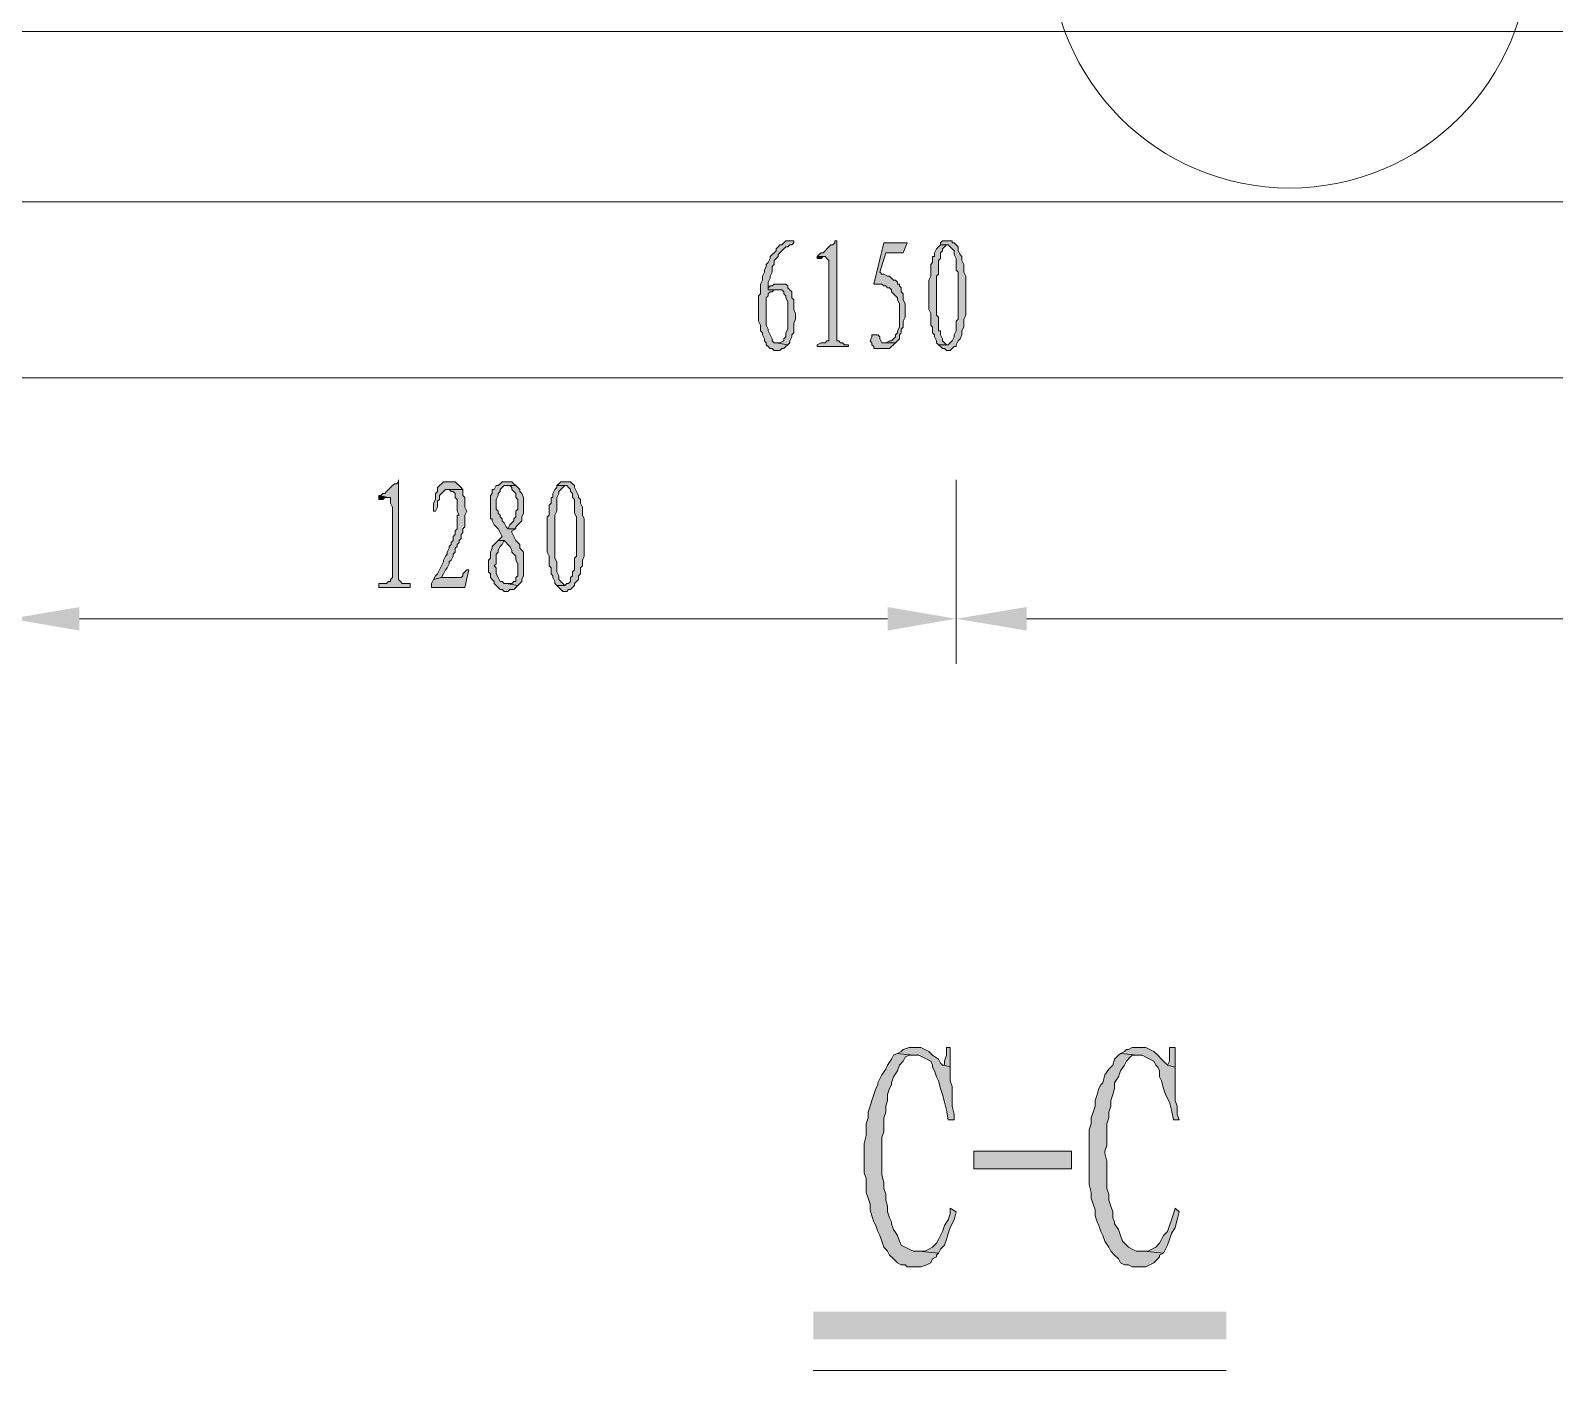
# Model space of a CAD drawing. Header units: millimetres. Extents: x 24 to 410, y 10 to 282.
# Drawn here: x 176.61 to 209.58, y 156.84 to 185.82 of the extents above; entities that cross this region are included whole.
import ezdxf

# ---------------------------------------------------------------- set-up
doc = ezdxf.new("R2010")
doc.units = ezdxf.units.MM

msp = doc.modelspace()

# ---------------------------------------------------------------- hatches: boundary and pattern name
h = msp.add_hatch(color=256)
h.dxf.hatch_style = 2
h.paths.add_polyline_path([(193.124667, 181.271333), (192.955333, 181.271333), (192.913, 181.229), (192.870667, 181.186667), (192.828333, 181.186667), (192.786, 181.144333), (192.743667, 181.102), (192.743667, 181.059667), (192.701333, 181.017333), (192.659, 180.975), (192.616667, 180.932667), (192.616667, 180.890333), (192.574333, 180.805667), (192.532, 180.763333), (192.532, 180.721), (192.489667, 180.636333), (192.489667, 180.594), (192.447333, 180.509333), (192.447333, 180.424667), (192.405, 180.34), (192.405, 180.213), (192.405, 180.128333), (192.362667, 180.086), (192.362667, 179.535667), (192.405, 179.451), (192.405, 179.324), (192.447333, 179.281667), (192.447333, 179.239333), (192.489667, 179.154667), (192.489667, 179.112333), (192.532, 179.07), (192.532, 179.027667), (192.574333, 178.985333), (192.616667, 178.943), (192.659, 178.943), (192.701333, 178.900667), (192.828333, 178.900667), (192.870667, 178.943), (192.913, 178.943), (192.955333, 178.985333), (192.997667, 179.027667), (192.743667, 179.07), (192.701333, 179.07), (192.659, 179.112333), (192.659, 179.154667), (192.616667, 179.239333), (192.574333, 179.324), (192.574333, 179.366333), (192.532, 179.451), (192.532, 180.043667), (192.574333, 180.086), (192.574333, 180.128333), (192.616667, 180.170667), (192.659, 180.170667), (192.701333, 180.213), (192.828333, 180.213), (192.574333, 180.213), (192.574333, 180.382333), (192.616667, 180.467), (192.616667, 180.509333), (192.659, 180.594), (192.659, 180.721), (192.701333, 180.763333), (192.701333, 180.848), (192.743667, 180.890333), (192.786, 180.932667), (192.786, 180.975), (192.828333, 181.017333), (192.870667, 181.059667), (192.913, 181.102), (192.955333, 181.144333), (192.997667, 181.144333), (193.04, 181.186667), (193.082333, 181.186667), (193.124667, 181.229)])
h = msp.add_hatch(color=256)
h.dxf.hatch_style = 2
h.paths.add_polyline_path([(194.056, 181.271333), (194.013667, 181.271333), (194.013667, 181.229), (193.971333, 181.186667), (193.929, 181.186667), (193.886667, 181.144333), (193.844333, 181.102), (193.802, 181.059667), (193.759667, 181.017333), (193.717333, 181.017333), (193.675, 180.975), (193.632667, 180.932667), (193.802, 180.932667), (193.844333, 180.890333), (193.886667, 180.848), (193.886667, 179.112333), (193.844333, 179.112333), (193.802, 179.07), (193.717333, 179.07), (193.632667, 179.027667), (193.632667, 178.985333), (194.31, 178.985333), (194.31, 179.027667), (194.225333, 179.027667), (194.183, 179.07), (194.140667, 179.07), (194.098333, 179.112333), (194.056, 179.112333), (194.056, 179.154667)])
h = msp.add_hatch(color=256)
h.dxf.hatch_style = 2
h.paths.add_polyline_path([(195.58, 181.229), (195.072, 181.229), (194.860333, 180.34), (195.029667, 180.34), (195.072, 180.297667), (195.114333, 180.297667), (195.156667, 180.255333), (195.199, 180.255333), (195.241333, 180.213), (195.241333, 180.170667), (195.283667, 180.128333), (195.326, 180.086), (195.368333, 180.043667), (195.368333, 180.001333), (195.410667, 179.916667), (195.410667, 179.408667), (195.368333, 179.324), (195.368333, 179.281667), (195.326, 179.239333), (195.326, 179.197), (195.283667, 179.154667), (195.241333, 179.112333), (195.199, 179.112333), (195.114333, 179.07), (195.029667, 179.07), (195.326, 179.07), (195.368333, 179.112333), (195.410667, 179.154667), (195.410667, 179.239333), (195.453, 179.281667), (195.453, 179.366333), (195.495333, 179.408667), (195.495333, 179.535667), (195.537667, 179.620333), (195.537667, 179.916667), (195.495333, 180.001333), (195.495333, 180.128333), (195.453, 180.170667), (195.453, 180.255333), (195.410667, 180.297667), (195.410667, 180.34), (195.368333, 180.34), (195.368333, 180.382333), (195.326, 180.424667), (195.283667, 180.424667), (195.241333, 180.467), (195.199, 180.509333), (195.156667, 180.509333), (195.072, 180.551667), (195.029667, 180.551667), (194.987333, 180.594), (195.114333, 181.017333), (195.495333, 181.017333)])
h = msp.add_hatch(color=256)
h.dxf.hatch_style = 2
h.paths.add_polyline_path([(196.299667, 181.186667), (196.257333, 181.144333), (196.215, 181.102), (196.172667, 181.017333), (196.172667, 180.932667), (196.130333, 180.932667), (196.130333, 180.805667), (196.088, 180.763333), (196.088, 180.509333), (196.045667, 180.424667), (196.045667, 179.789667), (196.088, 179.705), (196.088, 179.535667), (196.088, 179.451), (196.130333, 179.408667), (196.130333, 179.281667), (196.172667, 179.239333), (196.172667, 179.197), (196.215, 179.112333), (196.215, 179.07), (196.257333, 179.027667), (196.426667, 179.027667), (196.384333, 179.07), (196.342, 179.112333), (196.342, 179.154667), (196.299667, 179.239333), (196.299667, 179.324), (196.257333, 179.324), (196.257333, 179.620333), (196.215, 179.662667), (196.215, 180.509333), (196.257333, 180.551667), (196.257333, 180.848), (196.299667, 180.890333), (196.299667, 181.017333), (196.342, 181.059667), (196.342, 181.102), (196.384333, 181.144333), (196.426667, 181.186667), (196.469, 181.186667)])
h = msp.add_hatch(color=256)
h.dxf.hatch_style = 2
h.paths.add_polyline_path([(196.469, 181.271333), (196.342, 181.271333), (196.299667, 181.229), (196.299667, 181.186667), (196.469, 181.186667), (196.511333, 181.144333), (196.553667, 181.102), (196.596, 181.059667), (196.596, 180.975), (196.638333, 180.890333), (196.638333, 180.636333), (196.680667, 180.594), (196.680667, 180.086), (196.680667, 179.578), (196.638333, 179.535667), (196.638333, 179.324), (196.596, 179.239333), (196.596, 179.197), (196.553667, 179.112333), (196.511333, 179.07), (196.469, 179.027667), (196.257333, 179.027667), (196.299667, 178.985333), (196.342, 178.943), (196.384333, 178.943), (196.426667, 178.900667), (196.511333, 178.900667), (196.553667, 178.943), (196.596, 178.985333), (196.638333, 178.985333), (196.638333, 179.027667), (196.680667, 179.112333), (196.723, 179.154667), (196.765333, 179.239333), (196.765333, 179.324), (196.807667, 179.408667), (196.807667, 179.578), (196.85, 179.662667), (196.85, 180.509333), (196.807667, 180.594), (196.807667, 180.763333), (196.765333, 180.848), (196.765333, 180.932667), (196.723, 180.975), (196.680667, 181.059667), (196.680667, 181.144333), (196.638333, 181.186667), (196.596, 181.229), (196.553667, 181.229), (196.553667, 181.271333)])
h = msp.add_hatch(color=256)
h.dxf.hatch_style = 2
h.paths.add_polyline_path([(193.632667, 180.932667), (193.632667, 180.890333), (193.675, 180.890333), (193.717333, 180.890333), (193.759667, 180.932667), (193.802, 180.932667)])
h = msp.add_hatch(color=256)
h.dxf.hatch_style = 2
h.paths.add_polyline_path([(192.870667, 180.34), (192.701333, 180.34), (192.659, 180.297667), (192.616667, 180.297667), (192.574333, 180.255333), (192.574333, 180.213), (192.828333, 180.213), (192.870667, 180.213), (192.913, 180.170667), (192.913, 180.128333), (192.955333, 180.086), (192.955333, 180.043667), (192.997667, 179.959), (192.997667, 179.366333), (192.955333, 179.281667), (192.955333, 179.239333), (192.955333, 179.197), (192.913, 179.154667), (192.913, 179.112333), (192.828333, 179.07), (192.743667, 179.07), (192.997667, 179.027667), (193.04, 179.07), (193.04, 179.112333), (193.082333, 179.197), (193.082333, 179.239333), (193.124667, 179.281667), (193.124667, 179.493333), (193.167, 179.578), (193.167, 179.705), (193.124667, 179.789667), (193.124667, 180.001333), (193.082333, 180.043667), (193.082333, 180.170667), (193.04, 180.213), (192.997667, 180.255333), (192.997667, 180.297667), (192.955333, 180.34)])
h = msp.add_hatch(color=256)
h.dxf.hatch_style = 2
h.paths.add_polyline_path([(194.902667, 179.239333), (194.818, 179.239333), (194.818, 179.197), (194.775667, 179.112333), (194.818, 179.07), (194.818, 179.027667), (194.860333, 178.985333), (194.860333, 178.943), (194.902667, 178.943), (195.199, 178.943), (195.241333, 178.985333), (195.283667, 179.027667), (195.326, 179.07), (195.029667, 179.07), (194.987333, 179.154667), (194.987333, 179.197), (194.945, 179.239333)])
h = msp.add_hatch(color=256)
h.dxf.hatch_style = 2
h.paths.add_polyline_path([(184.573333, 176.106667), (184.573333, 176.064333), (184.531, 176.022), (184.488667, 176.022), (184.446333, 175.979667), (184.404, 175.937333), (184.361667, 175.895), (184.319333, 175.852667), (184.277, 175.810333), (184.234667, 175.810333), (184.192333, 175.768), (184.15, 175.768), (184.361667, 175.725667), (184.404, 175.725667), (184.404, 175.683333), (184.404, 175.598667), (184.446333, 175.514), (184.446333, 173.99), (184.404, 173.947667), (184.404, 173.905333), (184.361667, 173.905333), (184.319333, 173.863), (184.15, 173.863), (184.15, 173.778333), (184.827333, 173.778333), (184.827333, 173.863), (184.658, 173.863), (184.615667, 173.905333), (184.573333, 173.947667)])
h = msp.add_hatch(color=256)
h.dxf.hatch_style = 2
h.paths.add_polyline_path([(185.716333, 176.064333), (185.547, 176.064333), (185.504667, 176.022), (185.462333, 175.979667), (185.42, 175.937333), (185.42, 175.852667), (185.377667, 175.810333), (185.377667, 175.683333), (185.335333, 175.598667), (185.335333, 175.429333), (185.377667, 175.429333), (185.42, 175.514), (185.42, 175.641), (185.462333, 175.683333), (185.462333, 175.768), (185.504667, 175.810333), (185.547, 175.852667), (185.589333, 175.895), (185.631667, 175.895), (185.970333, 175.895), (185.928, 175.937333), (185.885667, 175.979667), (185.843333, 176.022), (185.801, 176.064333)])
h = msp.add_hatch(color=256)
h.dxf.hatch_style = 2
h.paths.add_polyline_path([(186.944, 176.064333), (186.817, 176.064333), (186.774667, 176.022), (186.732333, 175.979667), (186.69, 175.979667), (186.647667, 175.895), (186.605333, 175.895), (186.605333, 175.810333), (186.563, 175.768), (186.563, 175.26), (186.605333, 175.26), (186.605333, 175.217667), (186.647667, 175.133), (186.69, 175.090667), (186.732333, 175.048333), (186.774667, 174.963667), (186.817, 174.879), (186.774667, 174.836667), (186.732333, 174.794333), (186.859333, 174.794333), (186.901667, 174.752), (186.944, 174.709667), (186.986333, 174.667333), (187.028667, 174.582667), (187.028667, 174.540333), (187.071, 174.498), (187.113333, 174.455667), (187.113333, 174.371), (187.155667, 174.286333), (187.155667, 174.032333), (187.113333, 173.99), (187.113333, 173.905333), (187.071, 173.905333), (187.028667, 173.863), (186.901667, 173.863), (187.155667, 173.820667), (187.198, 173.863), (187.240333, 173.905333), (187.240333, 173.947667), (187.282667, 174.032333), (187.282667, 174.540333), (187.240333, 174.582667), (187.198, 174.625), (187.198, 174.709667), (187.155667, 174.752), (187.113333, 174.794333), (187.071, 174.879), (187.028667, 174.963667), (187.028667, 175.006), (187.113333, 175.048333), (186.944, 175.048333), (186.901667, 175.090667), (186.859333, 175.175333), (186.817, 175.217667), (186.817, 175.26), (186.774667, 175.302333), (186.774667, 175.344667), (186.732333, 175.387), (186.732333, 175.429333), (186.69, 175.471667), (186.69, 175.683333), (186.732333, 175.768), (186.732333, 175.810333), (186.774667, 175.852667), (186.774667, 175.895), (186.817, 175.937333), (186.859333, 175.979667), (187.113333, 175.979667), (187.071, 176.022), (187.028667, 176.064333)])
h = msp.add_hatch(color=256)
h.dxf.hatch_style = 2
h.paths.add_polyline_path([(188.214, 176.064333), (188.087, 176.064333), (188.044667, 176.022), (188.002333, 175.979667), (188.214, 175.979667), (188.256333, 175.937333), (188.298667, 175.895), (188.298667, 175.852667), (188.341, 175.810333), (188.341, 175.725667), (188.383333, 175.683333), (188.383333, 175.387), (188.425667, 175.302333), (188.425667, 174.879), (188.425667, 174.455667), (188.383333, 174.413333), (188.383333, 174.159333), (188.341, 174.117), (188.341, 174.032333), (188.298667, 173.99), (188.298667, 173.905333), (188.256333, 173.863), (188.214, 173.863), (188.171667, 173.820667), (188.002333, 173.820667), (188.044667, 173.778333), (188.087, 173.736), (188.129333, 173.693667), (188.214, 173.693667), (188.256333, 173.736), (188.298667, 173.736), (188.341, 173.778333), (188.383333, 173.820667), (188.383333, 173.863), (188.425667, 173.905333), (188.468, 173.947667), (188.468, 174.032333), (188.510333, 174.074667), (188.510333, 174.201667), (188.552667, 174.244), (188.552667, 174.371), (188.595, 174.455667), (188.595, 175.26), (188.552667, 175.344667), (188.552667, 175.514), (188.510333, 175.598667), (188.510333, 175.683333), (188.468, 175.725667), (188.468, 175.768), (188.425667, 175.852667), (188.383333, 175.937333), (188.383333, 175.979667), (188.341, 176.022), (188.298667, 176.064333)])
h = msp.add_hatch(color=256)
h.dxf.hatch_style = 2
h.paths.add_polyline_path([(184.15, 175.768), (184.15, 175.683333), (184.192333, 175.683333), (184.234667, 175.683333), (184.277, 175.725667), (184.361667, 175.725667)])
h = msp.add_hatch(color=256)
h.dxf.hatch_style = 2
h.paths.add_polyline_path([(185.970333, 175.895), (185.631667, 175.895), (185.674, 175.895), (185.716333, 175.852667), (185.758667, 175.852667), (185.801, 175.810333), (185.801, 175.725667), (185.843333, 175.683333), (185.843333, 175.429333), (185.885667, 175.344667), (185.843333, 175.344667), (185.843333, 175.26), (185.843333, 175.048333), (185.801, 175.006), (185.801, 174.921333), (185.758667, 174.879), (185.758667, 174.794333), (185.716333, 174.752), (185.716333, 174.709667), (185.674, 174.667333), (185.674, 174.625), (185.631667, 174.540333), (185.631667, 174.498), (185.589333, 174.455667), (185.547, 174.371), (185.547, 174.328667), (185.504667, 174.244), (185.462333, 174.159333), (185.42, 174.074667), (185.377667, 174.032333), (185.335333, 173.947667), (185.504667, 173.99), (185.547, 174.074667), (185.589333, 174.159333), (185.631667, 174.201667), (185.674, 174.286333), (185.674, 174.328667), (185.716333, 174.371), (185.758667, 174.455667), (185.758667, 174.498), (185.801, 174.540333), (185.801, 174.625), (185.843333, 174.667333), (185.843333, 174.709667), (185.885667, 174.752), (185.885667, 174.794333), (185.928, 174.836667), (185.928, 174.921333), (185.970333, 174.963667), (185.970333, 175.048333), (186.012667, 175.090667), (186.012667, 175.344667), (186.055, 175.429333), (186.012667, 175.514), (186.012667, 175.725667), (185.970333, 175.768)])
h = msp.add_hatch(color=256)
h.dxf.hatch_style = 2
h.paths.add_polyline_path([(187.113333, 175.979667), (186.944, 175.979667), (186.986333, 175.979667), (187.028667, 175.937333), (187.028667, 175.895), (187.071, 175.852667), (187.113333, 175.810333), (187.113333, 175.725667), (187.155667, 175.683333), (187.155667, 175.471667), (187.113333, 175.429333), (187.113333, 175.302333), (187.071, 175.26), (187.071, 175.217667), (187.028667, 175.175333), (186.986333, 175.133), (186.944, 175.048333), (187.113333, 175.048333), (187.113333, 175.090667), (187.155667, 175.133), (187.198, 175.175333), (187.240333, 175.217667), (187.240333, 175.26), (187.240333, 175.302333), (187.282667, 175.387), (187.282667, 175.725667), (187.240333, 175.810333), (187.198, 175.852667), (187.198, 175.895), (187.155667, 175.937333)])
h = msp.add_hatch(color=256)
h.dxf.hatch_style = 2
h.paths.add_polyline_path([(188.002333, 175.979667), (188.002333, 175.937333), (187.96, 175.895), (187.917667, 175.810333), (187.917667, 175.725667), (187.875333, 175.725667), (187.875333, 175.598667), (187.833, 175.556333), (187.833, 175.344667), (187.790667, 175.302333), (187.790667, 174.540333), (187.833, 174.455667), (187.833, 174.328667), (187.833, 174.244), (187.875333, 174.201667), (187.875333, 174.074667), (187.917667, 174.032333), (187.917667, 173.99), (187.96, 173.905333), (187.96, 173.863), (188.002333, 173.820667), (188.171667, 173.820667), (188.129333, 173.863), (188.087, 173.905333), (188.044667, 173.947667), (188.044667, 174.032333), (188.002333, 174.117), (188.002333, 174.328667), (187.96, 174.413333), (187.96, 175.344667), (188.002333, 175.429333), (188.002333, 175.725667), (188.044667, 175.810333), (188.044667, 175.852667), (188.087, 175.895), (188.129333, 175.937333), (188.171667, 175.979667)])
h = msp.add_hatch(color=256)
h.dxf.hatch_style = 2
h.paths.add_polyline_path([(186.732333, 174.794333), (186.69, 174.752), (186.647667, 174.709667), (186.605333, 174.667333), (186.605333, 174.625), (186.563, 174.540333), (186.563, 174.413333), (186.520667, 174.371), (186.520667, 174.117), (186.563, 174.074667), (186.563, 173.99), (186.605333, 173.947667), (186.647667, 173.905333), (186.647667, 173.863), (186.69, 173.820667), (186.732333, 173.778333), (186.774667, 173.736), (186.817, 173.736), (186.859333, 173.693667), (186.944, 173.693667), (186.986333, 173.736), (187.071, 173.736), (187.113333, 173.778333), (187.155667, 173.820667), (186.901667, 173.863), (186.859333, 173.863), (186.817, 173.905333), (186.774667, 173.905333), (186.732333, 173.99), (186.69, 174.074667), (186.69, 174.201667), (186.647667, 174.244), (186.69, 174.286333), (186.69, 174.498), (186.732333, 174.540333), (186.732333, 174.582667), (186.774667, 174.667333), (186.817, 174.709667), (186.859333, 174.794333)])
h = msp.add_hatch(color=256)
h.dxf.hatch_style = 2
h.paths.add_polyline_path([(186.097333, 174.159333), (186.055, 174.159333), (186.012667, 174.117), (185.970333, 174.074667), (185.970333, 174.032333), (185.928, 173.99), (185.504667, 173.99), (185.335333, 173.947667), (185.293, 173.863), (185.293, 173.778333), (186.012667, 173.778333)])
h = msp.add_hatch(color=256)
h.dxf.hatch_style = 2
h.paths.add_polyline_path([(177.673, 173.355), (177.673, 172.847), (176.191333, 173.101)])
h = msp.add_hatch(color=256)
h.dxf.hatch_style = 2
h.paths.add_polyline_path([(195.156667, 173.355), (195.156667, 172.847), (196.638333, 173.101)])
h = msp.add_hatch(color=256)
h.dxf.hatch_style = 2
h.paths.add_polyline_path([(198.162333, 173.355), (198.162333, 172.847), (196.638333, 173.101)])
h = msp.add_hatch(color=256)
h.dxf.hatch_style = 2
h.paths.add_polyline_path([(195.368333, 163.703), (195.283667, 163.660667), (195.241333, 163.576), (195.156667, 163.449), (195.114333, 163.364333), (195.029667, 163.237333), (194.945, 163.068), (194.945, 163.025667), (194.902667, 162.941), (194.860333, 162.814), (194.818, 162.687), (194.775667, 162.56), (194.733333, 162.433), (194.733333, 162.306), (194.691, 162.179), (194.691, 161.925), (194.648667, 161.755667), (194.648667, 161.120667), (194.691, 160.993667), (194.691, 160.697333), (194.733333, 160.570333), (194.775667, 160.443333), (194.775667, 160.316333), (194.818, 160.189333), (194.860333, 160.062333), (194.902667, 159.977667), (194.945, 159.850667), (194.987333, 159.766), (195.029667, 159.639), (195.072, 159.512), (195.156667, 159.427333), (195.199, 159.342667), (195.283667, 159.258), (195.368333, 159.173333), (195.453, 159.131), (195.537667, 159.131), (195.58, 159.088667), (195.876333, 159.088667), (196.003333, 159.131), (196.088, 159.173333), (196.130333, 159.258), (196.215, 159.300333), (196.215, 159.342667), (196.257333, 159.385), (195.834, 159.427333), (195.707, 159.427333), (195.622333, 159.469667), (195.537667, 159.512), (195.453, 159.554333), (195.410667, 159.639), (195.368333, 159.766), (195.283667, 159.893), (195.241333, 160.02), (195.241333, 160.062333), (195.199, 160.147), (195.156667, 160.274), (195.156667, 160.401), (195.114333, 160.528), (195.114333, 160.655), (195.072, 160.782), (195.072, 160.909), (195.029667, 161.078333), (195.029667, 161.882667), (195.072, 162.009667), (195.072, 162.306), (195.114333, 162.433), (195.114333, 162.56), (195.156667, 162.687), (195.156667, 162.814), (195.199, 162.941), (195.241333, 163.025667), (195.241333, 163.068), (195.283667, 163.195), (195.368333, 163.322), (195.410667, 163.449), (195.495333, 163.533667), (195.537667, 163.618333), (195.622333, 163.660667), (195.707, 163.660667)])
h = msp.add_hatch(color=256)
h.dxf.hatch_style = 2
h.paths.add_polyline_path([(195.834, 163.83), (195.622333, 163.83), (195.495333, 163.787667), (195.453, 163.745333), (195.368333, 163.703), (195.707, 163.660667), (195.834, 163.660667), (195.918667, 163.618333), (196.003333, 163.576), (196.088, 163.533667), (196.130333, 163.449), (196.130333, 163.406667), (196.172667, 163.322), (196.215, 163.195), (196.257333, 163.110333), (196.299667, 162.941), (196.342, 162.814), (196.384333, 162.644667), (196.426667, 162.475333), (196.469, 162.263667), (196.596, 162.263667), (196.596, 162.390667), (196.553667, 162.56), (196.553667, 162.687), (196.553667, 162.983333), (196.511333, 163.110333), (196.511333, 163.406667), (196.384333, 163.449), (196.342, 163.449), (196.299667, 163.491333), (196.257333, 163.576), (196.130333, 163.660667), (196.045667, 163.745333), (195.961, 163.787667), (195.876333, 163.83)])
h = msp.add_hatch(color=256)
h.dxf.hatch_style = 2
h.paths.add_polyline_path([(196.511333, 163.83), (196.426667, 163.83), (196.426667, 163.660667), (196.384333, 163.533667), (196.384333, 163.449), (196.511333, 163.406667)])
h = msp.add_hatch(color=256)
h.dxf.hatch_style = 2
h.paths.add_polyline_path([(200.194333, 163.703), (200.152, 163.660667), (200.067333, 163.576), (200.025, 163.449), (199.940333, 163.364333), (199.855667, 163.237333), (199.813333, 163.068), (199.771, 163.025667), (199.728667, 162.941), (199.686333, 162.814), (199.644, 162.687), (199.644, 162.56), (199.601667, 162.433), (199.559333, 162.306), (199.559333, 162.179), (199.517, 162.052), (199.517, 160.866667), (199.559333, 160.697333), (199.559333, 160.570333), (199.601667, 160.443333), (199.644, 160.316333), (199.644, 160.189333), (199.686333, 160.062333), (199.728667, 159.977667), (199.771, 159.850667), (199.813333, 159.766), (199.855667, 159.639), (199.940333, 159.512), (199.982667, 159.427333), (200.067333, 159.342667), (200.152, 159.258), (200.194333, 159.173333), (200.279, 159.131), (200.363667, 159.131), (200.448333, 159.088667), (200.744667, 159.088667), (200.829333, 159.131), (200.914, 159.173333), (200.998667, 159.258), (201.041, 159.300333), (201.041, 159.342667), (201.125667, 159.385), (200.702333, 159.427333), (200.533, 159.427333), (200.448333, 159.469667), (200.363667, 159.512), (200.321333, 159.554333), (200.236667, 159.639), (200.194333, 159.766), (200.152, 159.893), (200.067333, 160.02), (200.067333, 160.062333), (200.025, 160.147), (200.025, 160.274), (199.982667, 160.401), (199.940333, 160.528), (199.940333, 160.655), (199.898, 160.782), (199.898, 161.374667), (199.855667, 161.544), (199.855667, 161.586333), (199.898, 161.713333), (199.898, 162.179), (199.940333, 162.306), (199.940333, 162.433), (199.982667, 162.56), (199.982667, 162.687), (200.025, 162.814), (200.067333, 162.941), (200.067333, 163.068), (200.152, 163.195), (200.194333, 163.322), (200.279, 163.449), (200.321333, 163.533667), (200.406, 163.618333), (200.448333, 163.660667), (200.575333, 163.660667)])
h = msp.add_hatch(color=256)
h.dxf.hatch_style = 2
h.paths.add_polyline_path([(200.66, 163.83), (200.448333, 163.83), (200.363667, 163.787667), (200.321333, 163.787667), (200.279, 163.745333), (200.194333, 163.703), (200.575333, 163.660667), (200.66, 163.660667), (200.744667, 163.618333), (200.829333, 163.576), (200.914, 163.533667), (200.956333, 163.449), (200.998667, 163.406667), (201.041, 163.322), (201.041, 163.195), (201.083333, 163.110333), (201.125667, 162.941), (201.168, 162.814), (201.252667, 162.644667), (201.295, 162.475333), (201.337333, 162.263667), (201.464333, 162.263667), (201.422, 162.390667), (201.422, 162.56), (201.379667, 162.687), (201.379667, 163.406667), (201.210333, 163.449), (201.168, 163.491333), (201.083333, 163.576), (200.998667, 163.660667), (200.914, 163.745333), (200.829333, 163.787667), (200.744667, 163.83)])
h = msp.add_hatch(color=256)
h.dxf.hatch_style = 2
h.paths.add_polyline_path([(201.379667, 163.83), (201.252667, 163.83), (201.252667, 163.660667), (201.252667, 163.533667), (201.210333, 163.449), (201.379667, 163.406667)])
h = msp.add_hatch(color=256)
h.dxf.hatch_style = 2
h.paths.add_polyline_path([(197.019333, 161.586333), (199.136, 161.586333), (199.136, 161.205333), (197.019333, 161.205333)])
h = msp.add_hatch(color=256)
h.dxf.hatch_style = 2
h.paths.add_polyline_path([(196.511333, 160.358667), (196.511333, 160.231667), (196.469, 160.104667), (196.384333, 159.977667), (196.342, 159.850667), (196.299667, 159.766), (196.257333, 159.681333), (196.215, 159.596667), (196.130333, 159.512), (196.045667, 159.469667), (195.961, 159.427333), (195.834, 159.427333), (196.257333, 159.385), (196.299667, 159.469667), (196.384333, 159.554333), (196.426667, 159.681333), (196.469, 159.808333), (196.511333, 159.935333), (196.596, 160.104667), (196.638333, 160.274)])
h = msp.add_hatch(color=256)
h.dxf.hatch_style = 2
h.paths.add_polyline_path([(201.379667, 160.358667), (201.337333, 160.231667), (201.295, 160.104667), (201.252667, 159.977667), (201.210333, 159.850667), (201.125667, 159.766), (201.083333, 159.681333), (201.041, 159.596667), (200.956333, 159.512), (200.871667, 159.469667), (200.787, 159.427333), (200.702333, 159.427333), (201.125667, 159.385), (201.168, 159.469667), (201.210333, 159.554333), (201.252667, 159.681333), (201.295, 159.808333), (201.379667, 159.935333), (201.422, 160.104667), (201.464333, 160.274)])
h = msp.add_hatch(color=256)
h.dxf.hatch_style = 2
h.paths.add_polyline_path([(193.548, 158.115), (193.548, 157.522333), (202.480333, 158.115)])
h = msp.add_hatch(color=256)
h.dxf.hatch_style = 2
h.paths.add_polyline_path([(193.548, 157.522333), (202.480333, 158.115), (202.480333, 157.522333)])

# ---------------------------------------------------------------- linework, layer by layer
at = {"lineweight": 0}
for points in [[(145.415, 185.801), (395.859, 185.801)], [(157.353, 182.118), (394.377333, 182.118)], [(242.358333, 178.308), (146.939, 178.308)], [(196.638333, 176.106667), (196.638333, 172.127333)], [(196.638333, 176.106667), (196.638333, 172.127333)], [(195.156667, 173.101), (177.673, 173.101)], [(247.946333, 173.101), (198.162333, 173.101)], [(193.548, 156.845), (202.480333, 156.845)]]:
    msp.add_lwpolyline(points, dxfattribs=at)
for points in [[(193.124667, 181.271333), (192.955333, 181.271333), (192.913, 181.229), (192.870667, 181.186667), (192.828333, 181.186667), (192.786, 181.144333), (192.743667, 181.102), (192.743667, 181.059667), (192.701333, 181.017333), (192.659, 180.975), (192.616667, 180.932667), (192.616667, 180.890333), (192.574333, 180.805667), (192.532, 180.763333), (192.532, 180.721), (192.489667, 180.636333), (192.489667, 180.594), (192.447333, 180.509333), (192.447333, 180.424667), (192.405, 180.34), (192.405, 180.213), (192.405, 180.128333), (192.362667, 180.086), (192.362667, 179.535667), (192.405, 179.451), (192.405, 179.324), (192.447333, 179.281667), (192.447333, 179.239333), (192.489667, 179.154667), (192.489667, 179.112333), (192.532, 179.07), (192.532, 179.027667), (192.574333, 178.985333), (192.616667, 178.943), (192.659, 178.943), (192.701333, 178.900667), (192.828333, 178.900667), (192.870667, 178.943), (192.913, 178.943), (192.955333, 178.985333), (192.997667, 179.027667), (192.743667, 179.07), (192.701333, 179.07), (192.659, 179.112333), (192.659, 179.154667), (192.616667, 179.239333), (192.574333, 179.324), (192.574333, 179.366333), (192.532, 179.451), (192.532, 180.043667), (192.574333, 180.086), (192.574333, 180.128333), (192.616667, 180.170667), (192.659, 180.170667), (192.701333, 180.213), (192.828333, 180.213), (192.574333, 180.213), (192.574333, 180.382333), (192.616667, 180.467), (192.616667, 180.509333), (192.659, 180.594), (192.659, 180.721), (192.701333, 180.763333), (192.701333, 180.848), (192.743667, 180.890333), (192.786, 180.932667), (192.786, 180.975), (192.828333, 181.017333), (192.870667, 181.059667), (192.913, 181.102), (192.955333, 181.144333), (192.997667, 181.144333), (193.04, 181.186667), (193.082333, 181.186667), (193.124667, 181.229)], [(194.056, 181.271333), (194.013667, 181.271333), (194.013667, 181.229), (193.971333, 181.186667), (193.929, 181.186667), (193.886667, 181.144333), (193.844333, 181.102), (193.802, 181.059667), (193.759667, 181.017333), (193.717333, 181.017333), (193.675, 180.975), (193.632667, 180.932667), (193.802, 180.932667), (193.844333, 180.890333), (193.886667, 180.848), (193.886667, 179.112333), (193.844333, 179.112333), (193.802, 179.07), (193.717333, 179.07), (193.632667, 179.027667), (193.632667, 178.985333), (194.31, 178.985333), (194.31, 179.027667), (194.225333, 179.027667), (194.183, 179.07), (194.140667, 179.07), (194.098333, 179.112333), (194.056, 179.112333), (194.056, 179.154667)], [(195.58, 181.229), (195.072, 181.229), (194.860333, 180.34), (195.029667, 180.34), (195.072, 180.297667), (195.114333, 180.297667), (195.156667, 180.255333), (195.199, 180.255333), (195.241333, 180.213), (195.241333, 180.170667), (195.283667, 180.128333), (195.326, 180.086), (195.368333, 180.043667), (195.368333, 180.001333), (195.410667, 179.916667), (195.410667, 179.408667), (195.368333, 179.324), (195.368333, 179.281667), (195.326, 179.239333), (195.326, 179.197), (195.283667, 179.154667), (195.241333, 179.112333), (195.199, 179.112333), (195.114333, 179.07), (195.029667, 179.07), (195.326, 179.07), (195.368333, 179.112333), (195.410667, 179.154667), (195.410667, 179.239333), (195.453, 179.281667), (195.453, 179.366333), (195.495333, 179.408667), (195.495333, 179.535667), (195.537667, 179.620333), (195.537667, 179.916667), (195.495333, 180.001333), (195.495333, 180.128333), (195.453, 180.170667), (195.453, 180.255333), (195.410667, 180.297667), (195.410667, 180.34), (195.368333, 180.34), (195.368333, 180.382333), (195.326, 180.424667), (195.283667, 180.424667), (195.241333, 180.467), (195.199, 180.509333), (195.156667, 180.509333), (195.072, 180.551667), (195.029667, 180.551667), (194.987333, 180.594), (195.114333, 181.017333), (195.495333, 181.017333)], [(196.299667, 181.186667), (196.257333, 181.144333), (196.215, 181.102), (196.172667, 181.017333), (196.172667, 180.932667), (196.130333, 180.932667), (196.130333, 180.805667), (196.088, 180.763333), (196.088, 180.509333), (196.045667, 180.424667), (196.045667, 179.789667), (196.088, 179.705), (196.088, 179.535667), (196.088, 179.451), (196.130333, 179.408667), (196.130333, 179.281667), (196.172667, 179.239333), (196.172667, 179.197), (196.215, 179.112333), (196.215, 179.07), (196.257333, 179.027667), (196.426667, 179.027667), (196.384333, 179.07), (196.342, 179.112333), (196.342, 179.154667), (196.299667, 179.239333), (196.299667, 179.324), (196.257333, 179.324), (196.257333, 179.620333), (196.215, 179.662667), (196.215, 180.509333), (196.257333, 180.551667), (196.257333, 180.848), (196.299667, 180.890333), (196.299667, 181.017333), (196.342, 181.059667), (196.342, 181.102), (196.384333, 181.144333), (196.426667, 181.186667), (196.469, 181.186667)], [(196.469, 181.271333), (196.342, 181.271333), (196.299667, 181.229), (196.299667, 181.186667), (196.469, 181.186667), (196.511333, 181.144333), (196.553667, 181.102), (196.596, 181.059667), (196.596, 180.975), (196.638333, 180.890333), (196.638333, 180.636333), (196.680667, 180.594), (196.680667, 180.086), (196.680667, 179.578), (196.638333, 179.535667), (196.638333, 179.324), (196.596, 179.239333), (196.596, 179.197), (196.553667, 179.112333), (196.511333, 179.07), (196.469, 179.027667), (196.257333, 179.027667), (196.299667, 178.985333), (196.342, 178.943), (196.384333, 178.943), (196.426667, 178.900667), (196.511333, 178.900667), (196.553667, 178.943), (196.596, 178.985333), (196.638333, 178.985333), (196.638333, 179.027667), (196.680667, 179.112333), (196.723, 179.154667), (196.765333, 179.239333), (196.765333, 179.324), (196.807667, 179.408667), (196.807667, 179.578), (196.85, 179.662667), (196.85, 180.509333), (196.807667, 180.594), (196.807667, 180.763333), (196.765333, 180.848), (196.765333, 180.932667), (196.723, 180.975), (196.680667, 181.059667), (196.680667, 181.144333), (196.638333, 181.186667), (196.596, 181.229), (196.553667, 181.229), (196.553667, 181.271333)], [(193.632667, 180.932667), (193.632667, 180.890333), (193.675, 180.890333), (193.717333, 180.890333), (193.759667, 180.932667), (193.802, 180.932667)], [(192.870667, 180.34), (192.701333, 180.34), (192.659, 180.297667), (192.616667, 180.297667), (192.574333, 180.255333), (192.574333, 180.213), (192.828333, 180.213), (192.870667, 180.213), (192.913, 180.170667), (192.913, 180.128333), (192.955333, 180.086), (192.955333, 180.043667), (192.997667, 179.959), (192.997667, 179.366333), (192.955333, 179.281667), (192.955333, 179.239333), (192.955333, 179.197), (192.913, 179.154667), (192.913, 179.112333), (192.828333, 179.07), (192.743667, 179.07), (192.997667, 179.027667), (193.04, 179.07), (193.04, 179.112333), (193.082333, 179.197), (193.082333, 179.239333), (193.124667, 179.281667), (193.124667, 179.493333), (193.167, 179.578), (193.167, 179.705), (193.124667, 179.789667), (193.124667, 180.001333), (193.082333, 180.043667), (193.082333, 180.170667), (193.04, 180.213), (192.997667, 180.255333), (192.997667, 180.297667), (192.955333, 180.34)], [(194.902667, 179.239333), (194.818, 179.239333), (194.818, 179.197), (194.775667, 179.112333), (194.818, 179.07), (194.818, 179.027667), (194.860333, 178.985333), (194.860333, 178.943), (194.902667, 178.943), (195.199, 178.943), (195.241333, 178.985333), (195.283667, 179.027667), (195.326, 179.07), (195.029667, 179.07), (194.987333, 179.154667), (194.987333, 179.197), (194.945, 179.239333)], [(184.573333, 176.106667), (184.573333, 176.064333), (184.531, 176.022), (184.488667, 176.022), (184.446333, 175.979667), (184.404, 175.937333), (184.361667, 175.895), (184.319333, 175.852667), (184.277, 175.810333), (184.234667, 175.810333), (184.192333, 175.768), (184.15, 175.768), (184.361667, 175.725667), (184.404, 175.725667), (184.404, 175.683333), (184.404, 175.598667), (184.446333, 175.514), (184.446333, 173.99), (184.404, 173.947667), (184.404, 173.905333), (184.361667, 173.905333), (184.319333, 173.863), (184.15, 173.863), (184.15, 173.778333), (184.827333, 173.778333), (184.827333, 173.863), (184.658, 173.863), (184.615667, 173.905333), (184.573333, 173.947667)], [(185.716333, 176.064333), (185.547, 176.064333), (185.504667, 176.022), (185.462333, 175.979667), (185.42, 175.937333), (185.42, 175.852667), (185.377667, 175.810333), (185.377667, 175.683333), (185.335333, 175.598667), (185.335333, 175.429333), (185.377667, 175.429333), (185.42, 175.514), (185.42, 175.641), (185.462333, 175.683333), (185.462333, 175.768), (185.504667, 175.810333), (185.547, 175.852667), (185.589333, 175.895), (185.631667, 175.895), (185.970333, 175.895), (185.928, 175.937333), (185.885667, 175.979667), (185.843333, 176.022), (185.801, 176.064333)], [(186.944, 176.064333), (186.817, 176.064333), (186.774667, 176.022), (186.732333, 175.979667), (186.69, 175.979667), (186.647667, 175.895), (186.605333, 175.895), (186.605333, 175.810333), (186.563, 175.768), (186.563, 175.26), (186.605333, 175.26), (186.605333, 175.217667), (186.647667, 175.133), (186.69, 175.090667), (186.732333, 175.048333), (186.774667, 174.963667), (186.817, 174.879), (186.774667, 174.836667), (186.732333, 174.794333), (186.859333, 174.794333), (186.901667, 174.752), (186.944, 174.709667), (186.986333, 174.667333), (187.028667, 174.582667), (187.028667, 174.540333), (187.071, 174.498), (187.113333, 174.455667), (187.113333, 174.371), (187.155667, 174.286333), (187.155667, 174.032333), (187.113333, 173.99), (187.113333, 173.905333), (187.071, 173.905333), (187.028667, 173.863), (186.901667, 173.863), (187.155667, 173.820667), (187.198, 173.863), (187.240333, 173.905333), (187.240333, 173.947667), (187.282667, 174.032333), (187.282667, 174.540333), (187.240333, 174.582667), (187.198, 174.625), (187.198, 174.709667), (187.155667, 174.752), (187.113333, 174.794333), (187.071, 174.879), (187.028667, 174.963667), (187.028667, 175.006), (187.113333, 175.048333), (186.944, 175.048333), (186.901667, 175.090667), (186.859333, 175.175333), (186.817, 175.217667), (186.817, 175.26), (186.774667, 175.302333), (186.774667, 175.344667), (186.732333, 175.387), (186.732333, 175.429333), (186.69, 175.471667), (186.69, 175.683333), (186.732333, 175.768), (186.732333, 175.810333), (186.774667, 175.852667), (186.774667, 175.895), (186.817, 175.937333), (186.859333, 175.979667), (187.113333, 175.979667), (187.071, 176.022), (187.028667, 176.064333)], [(188.214, 176.064333), (188.087, 176.064333), (188.044667, 176.022), (188.002333, 175.979667), (188.214, 175.979667), (188.256333, 175.937333), (188.298667, 175.895), (188.298667, 175.852667), (188.341, 175.810333), (188.341, 175.725667), (188.383333, 175.683333), (188.383333, 175.387), (188.425667, 175.302333), (188.425667, 174.879), (188.425667, 174.455667), (188.383333, 174.413333), (188.383333, 174.159333), (188.341, 174.117), (188.341, 174.032333), (188.298667, 173.99), (188.298667, 173.905333), (188.256333, 173.863), (188.214, 173.863), (188.171667, 173.820667), (188.002333, 173.820667), (188.044667, 173.778333), (188.087, 173.736), (188.129333, 173.693667), (188.214, 173.693667), (188.256333, 173.736), (188.298667, 173.736), (188.341, 173.778333), (188.383333, 173.820667), (188.383333, 173.863), (188.425667, 173.905333), (188.468, 173.947667), (188.468, 174.032333), (188.510333, 174.074667), (188.510333, 174.201667), (188.552667, 174.244), (188.552667, 174.371), (188.595, 174.455667), (188.595, 175.26), (188.552667, 175.344667), (188.552667, 175.514), (188.510333, 175.598667), (188.510333, 175.683333), (188.468, 175.725667), (188.468, 175.768), (188.425667, 175.852667), (188.383333, 175.937333), (188.383333, 175.979667), (188.341, 176.022), (188.298667, 176.064333)], [(184.15, 175.768), (184.15, 175.683333), (184.192333, 175.683333), (184.234667, 175.683333), (184.277, 175.725667), (184.361667, 175.725667)], [(185.970333, 175.895), (185.631667, 175.895), (185.674, 175.895), (185.716333, 175.852667), (185.758667, 175.852667), (185.801, 175.810333), (185.801, 175.725667), (185.843333, 175.683333), (185.843333, 175.429333), (185.885667, 175.344667), (185.843333, 175.344667), (185.843333, 175.26), (185.843333, 175.048333), (185.801, 175.006), (185.801, 174.921333), (185.758667, 174.879), (185.758667, 174.794333), (185.716333, 174.752), (185.716333, 174.709667), (185.674, 174.667333), (185.674, 174.625), (185.631667, 174.540333), (185.631667, 174.498), (185.589333, 174.455667), (185.547, 174.371), (185.547, 174.328667), (185.504667, 174.244), (185.462333, 174.159333), (185.42, 174.074667), (185.377667, 174.032333), (185.335333, 173.947667), (185.504667, 173.99), (185.547, 174.074667), (185.589333, 174.159333), (185.631667, 174.201667), (185.674, 174.286333), (185.674, 174.328667), (185.716333, 174.371), (185.758667, 174.455667), (185.758667, 174.498), (185.801, 174.540333), (185.801, 174.625), (185.843333, 174.667333), (185.843333, 174.709667), (185.885667, 174.752), (185.885667, 174.794333), (185.928, 174.836667), (185.928, 174.921333), (185.970333, 174.963667), (185.970333, 175.048333), (186.012667, 175.090667), (186.012667, 175.344667), (186.055, 175.429333), (186.012667, 175.514), (186.012667, 175.725667), (185.970333, 175.768)], [(187.113333, 175.979667), (186.944, 175.979667), (186.986333, 175.979667), (187.028667, 175.937333), (187.028667, 175.895), (187.071, 175.852667), (187.113333, 175.810333), (187.113333, 175.725667), (187.155667, 175.683333), (187.155667, 175.471667), (187.113333, 175.429333), (187.113333, 175.302333), (187.071, 175.26), (187.071, 175.217667), (187.028667, 175.175333), (186.986333, 175.133), (186.944, 175.048333), (187.113333, 175.048333), (187.113333, 175.090667), (187.155667, 175.133), (187.198, 175.175333), (187.240333, 175.217667), (187.240333, 175.26), (187.240333, 175.302333), (187.282667, 175.387), (187.282667, 175.725667), (187.240333, 175.810333), (187.198, 175.852667), (187.198, 175.895), (187.155667, 175.937333)], [(188.002333, 175.979667), (188.002333, 175.937333), (187.96, 175.895), (187.917667, 175.810333), (187.917667, 175.725667), (187.875333, 175.725667), (187.875333, 175.598667), (187.833, 175.556333), (187.833, 175.344667), (187.790667, 175.302333), (187.790667, 174.540333), (187.833, 174.455667), (187.833, 174.328667), (187.833, 174.244), (187.875333, 174.201667), (187.875333, 174.074667), (187.917667, 174.032333), (187.917667, 173.99), (187.96, 173.905333), (187.96, 173.863), (188.002333, 173.820667), (188.171667, 173.820667), (188.129333, 173.863), (188.087, 173.905333), (188.044667, 173.947667), (188.044667, 174.032333), (188.002333, 174.117), (188.002333, 174.328667), (187.96, 174.413333), (187.96, 175.344667), (188.002333, 175.429333), (188.002333, 175.725667), (188.044667, 175.810333), (188.044667, 175.852667), (188.087, 175.895), (188.129333, 175.937333), (188.171667, 175.979667)], [(186.732333, 174.794333), (186.69, 174.752), (186.647667, 174.709667), (186.605333, 174.667333), (186.605333, 174.625), (186.563, 174.540333), (186.563, 174.413333), (186.520667, 174.371), (186.520667, 174.117), (186.563, 174.074667), (186.563, 173.99), (186.605333, 173.947667), (186.647667, 173.905333), (186.647667, 173.863), (186.69, 173.820667), (186.732333, 173.778333), (186.774667, 173.736), (186.817, 173.736), (186.859333, 173.693667), (186.944, 173.693667), (186.986333, 173.736), (187.071, 173.736), (187.113333, 173.778333), (187.155667, 173.820667), (186.901667, 173.863), (186.859333, 173.863), (186.817, 173.905333), (186.774667, 173.905333), (186.732333, 173.99), (186.69, 174.074667), (186.69, 174.201667), (186.647667, 174.244), (186.69, 174.286333), (186.69, 174.498), (186.732333, 174.540333), (186.732333, 174.582667), (186.774667, 174.667333), (186.817, 174.709667), (186.859333, 174.794333)], [(186.097333, 174.159333), (186.055, 174.159333), (186.012667, 174.117), (185.970333, 174.074667), (185.970333, 174.032333), (185.928, 173.99), (185.504667, 173.99), (185.335333, 173.947667), (185.293, 173.863), (185.293, 173.778333), (186.012667, 173.778333)], [(195.368333, 163.703), (195.283667, 163.660667), (195.241333, 163.576), (195.156667, 163.449), (195.114333, 163.364333), (195.029667, 163.237333), (194.945, 163.068), (194.945, 163.025667), (194.902667, 162.941), (194.860333, 162.814), (194.818, 162.687), (194.775667, 162.56), (194.733333, 162.433), (194.733333, 162.306), (194.691, 162.179), (194.691, 161.925), (194.648667, 161.755667), (194.648667, 161.120667), (194.691, 160.993667), (194.691, 160.697333), (194.733333, 160.570333), (194.775667, 160.443333), (194.775667, 160.316333), (194.818, 160.189333), (194.860333, 160.062333), (194.902667, 159.977667), (194.945, 159.850667), (194.987333, 159.766), (195.029667, 159.639), (195.072, 159.512), (195.156667, 159.427333), (195.199, 159.342667), (195.283667, 159.258), (195.368333, 159.173333), (195.453, 159.131), (195.537667, 159.131), (195.58, 159.088667), (195.876333, 159.088667), (196.003333, 159.131), (196.088, 159.173333), (196.130333, 159.258), (196.215, 159.300333), (196.215, 159.342667), (196.257333, 159.385), (195.834, 159.427333), (195.707, 159.427333), (195.622333, 159.469667), (195.537667, 159.512), (195.453, 159.554333), (195.410667, 159.639), (195.368333, 159.766), (195.283667, 159.893), (195.241333, 160.02), (195.241333, 160.062333), (195.199, 160.147), (195.156667, 160.274), (195.156667, 160.401), (195.114333, 160.528), (195.114333, 160.655), (195.072, 160.782), (195.072, 160.909), (195.029667, 161.078333), (195.029667, 161.882667), (195.072, 162.009667), (195.072, 162.306), (195.114333, 162.433), (195.114333, 162.56), (195.156667, 162.687), (195.156667, 162.814), (195.199, 162.941), (195.241333, 163.025667), (195.241333, 163.068), (195.283667, 163.195), (195.368333, 163.322), (195.410667, 163.449), (195.495333, 163.533667), (195.537667, 163.618333), (195.622333, 163.660667), (195.707, 163.660667)], [(195.834, 163.83), (195.622333, 163.83), (195.495333, 163.787667), (195.453, 163.745333), (195.368333, 163.703), (195.707, 163.660667), (195.834, 163.660667), (195.918667, 163.618333), (196.003333, 163.576), (196.088, 163.533667), (196.130333, 163.449), (196.130333, 163.406667), (196.172667, 163.322), (196.215, 163.195), (196.257333, 163.110333), (196.299667, 162.941), (196.342, 162.814), (196.384333, 162.644667), (196.426667, 162.475333), (196.469, 162.263667), (196.596, 162.263667), (196.596, 162.390667), (196.553667, 162.56), (196.553667, 162.687), (196.553667, 162.983333), (196.511333, 163.110333), (196.511333, 163.406667), (196.384333, 163.449), (196.342, 163.449), (196.299667, 163.491333), (196.257333, 163.576), (196.130333, 163.660667), (196.045667, 163.745333), (195.961, 163.787667), (195.876333, 163.83)], [(196.511333, 163.83), (196.426667, 163.83), (196.426667, 163.660667), (196.384333, 163.533667), (196.384333, 163.449), (196.511333, 163.406667)], [(200.194333, 163.703), (200.152, 163.660667), (200.067333, 163.576), (200.025, 163.449), (199.940333, 163.364333), (199.855667, 163.237333), (199.813333, 163.068), (199.771, 163.025667), (199.728667, 162.941), (199.686333, 162.814), (199.644, 162.687), (199.644, 162.56), (199.601667, 162.433), (199.559333, 162.306), (199.559333, 162.179), (199.517, 162.052), (199.517, 160.866667), (199.559333, 160.697333), (199.559333, 160.570333), (199.601667, 160.443333), (199.644, 160.316333), (199.644, 160.189333), (199.686333, 160.062333), (199.728667, 159.977667), (199.771, 159.850667), (199.813333, 159.766), (199.855667, 159.639), (199.940333, 159.512), (199.982667, 159.427333), (200.067333, 159.342667), (200.152, 159.258), (200.194333, 159.173333), (200.279, 159.131), (200.363667, 159.131), (200.448333, 159.088667), (200.744667, 159.088667), (200.829333, 159.131), (200.914, 159.173333), (200.998667, 159.258), (201.041, 159.300333), (201.041, 159.342667), (201.125667, 159.385), (200.702333, 159.427333), (200.533, 159.427333), (200.448333, 159.469667), (200.363667, 159.512), (200.321333, 159.554333), (200.236667, 159.639), (200.194333, 159.766), (200.152, 159.893), (200.067333, 160.02), (200.067333, 160.062333), (200.025, 160.147), (200.025, 160.274), (199.982667, 160.401), (199.940333, 160.528), (199.940333, 160.655), (199.898, 160.782), (199.898, 161.374667), (199.855667, 161.544), (199.855667, 161.586333), (199.898, 161.713333), (199.898, 162.179), (199.940333, 162.306), (199.940333, 162.433), (199.982667, 162.56), (199.982667, 162.687), (200.025, 162.814), (200.067333, 162.941), (200.067333, 163.068), (200.152, 163.195), (200.194333, 163.322), (200.279, 163.449), (200.321333, 163.533667), (200.406, 163.618333), (200.448333, 163.660667), (200.575333, 163.660667)], [(200.66, 163.83), (200.448333, 163.83), (200.363667, 163.787667), (200.321333, 163.787667), (200.279, 163.745333), (200.194333, 163.703), (200.575333, 163.660667), (200.66, 163.660667), (200.744667, 163.618333), (200.829333, 163.576), (200.914, 163.533667), (200.956333, 163.449), (200.998667, 163.406667), (201.041, 163.322), (201.041, 163.195), (201.083333, 163.110333), (201.125667, 162.941), (201.168, 162.814), (201.252667, 162.644667), (201.295, 162.475333), (201.337333, 162.263667), (201.464333, 162.263667), (201.422, 162.390667), (201.422, 162.56), (201.379667, 162.687), (201.379667, 163.406667), (201.210333, 163.449), (201.168, 163.491333), (201.083333, 163.576), (200.998667, 163.660667), (200.914, 163.745333), (200.829333, 163.787667), (200.744667, 163.83)], [(201.379667, 163.83), (201.252667, 163.83), (201.252667, 163.660667), (201.252667, 163.533667), (201.210333, 163.449), (201.379667, 163.406667)], [(197.019333, 161.586333), (199.136, 161.586333), (199.136, 161.205333), (197.019333, 161.205333)], [(196.511333, 160.358667), (196.511333, 160.231667), (196.469, 160.104667), (196.384333, 159.977667), (196.342, 159.850667), (196.299667, 159.766), (196.257333, 159.681333), (196.215, 159.596667), (196.130333, 159.512), (196.045667, 159.469667), (195.961, 159.427333), (195.834, 159.427333), (196.257333, 159.385), (196.299667, 159.469667), (196.384333, 159.554333), (196.426667, 159.681333), (196.469, 159.808333), (196.511333, 159.935333), (196.596, 160.104667), (196.638333, 160.274)], [(201.379667, 160.358667), (201.337333, 160.231667), (201.295, 160.104667), (201.252667, 159.977667), (201.210333, 159.850667), (201.125667, 159.766), (201.083333, 159.681333), (201.041, 159.596667), (200.956333, 159.512), (200.871667, 159.469667), (200.787, 159.427333), (200.702333, 159.427333), (201.125667, 159.385), (201.168, 159.469667), (201.210333, 159.554333), (201.252667, 159.681333), (201.295, 159.808333), (201.379667, 159.935333), (201.422, 160.104667), (201.464333, 160.274)]]:
    msp.add_lwpolyline(points, close=True, dxfattribs=at)
msp.add_circle((203.856167, 187.600167), 5.185833, dxfattribs=at)

doc.saveas('drawing.dxf')
